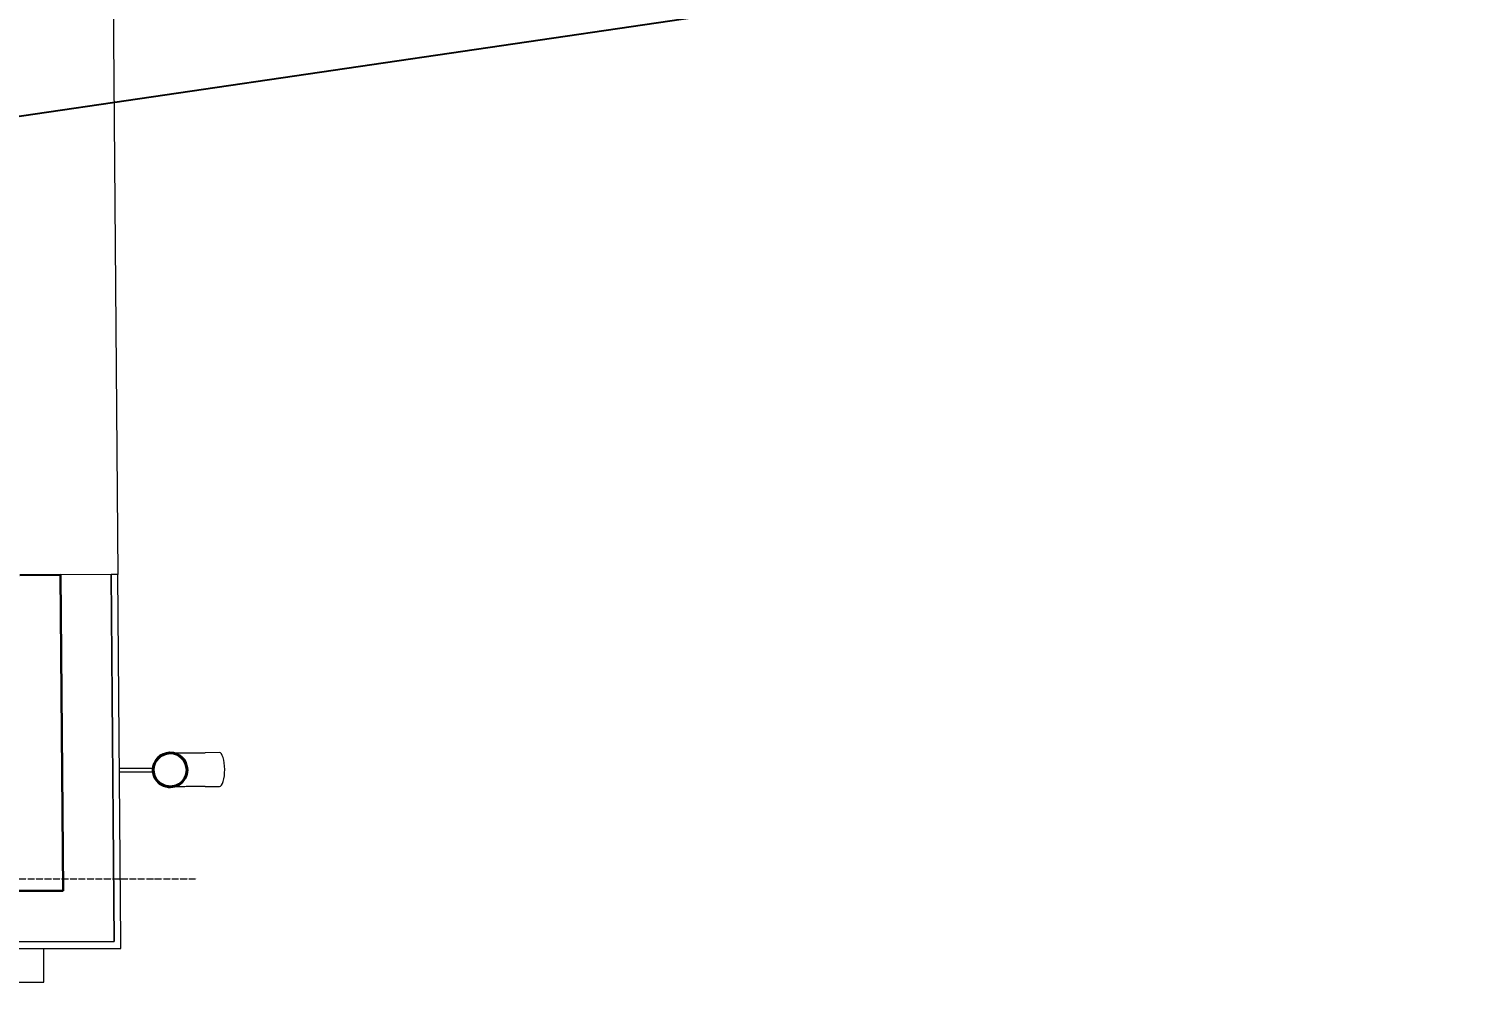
# Model space of a CAD drawing. Header units: millimetres. Extents: x -32 to 417638015, y -35 to 175284279.
# Drawn here: x 417187406 to 417191673, y 175239689 to 175242510 of the extents above; entities that cross this region are included whole.
import ezdxf
from ezdxf import colors
from ezdxf.entities.mleader import LeaderData, LeaderLine
from ezdxf.math import Vec2, Vec3

# ---------------------------------------------------------------- set-up
doc = ezdxf.new("R2010")
doc.units = ezdxf.units.MM
doc.linetypes.add('ADSK_Линия сетки', pattern=[25, 20, -2.5, 0, -2.5])
doc.layers.add('_ЭМ_Надписи', color=7, linetype='Continuous')
for name, color, linetype, lineweight in [('Обобщенные модели', 7, 'Continuous', 18), ('Оси', 253, 'Continuous', 9), ('Стены наружные', 7, 'Continuous', 18), ('Стены несущие', 7, 'Continuous', 30), ('Стены отделка', 7, 'Continuous', 30), ('Стены штриховка', 7, 'Continuous', 9), ('ШТРИХОВКА', 252, 'Continuous', 15)]:
    doc.layers.add(name, color=color, linetype=linetype, lineweight=lineweight)
doc.styles.add('ЭОМ', font='isocpeur.ttf', dxfattribs={"width": 0.85, "height": 250})

# ---------------------------------------------------------------- blocks, each defined once
blk = doc.blocks.new('План 3 этажа')
at = {"layer": 'Обобщенные модели', "lineweight": 9}
h = blk.add_hatch(dxfattribs=at)
h.set_pattern_fill('FP_9', color=8, angle=-89.536618, style=0, pattern_type=2)
h.set_pattern_definition([(45.00038, (507.34, 158.9), (-106.06672, 106.0653), [])])
h.paths.add_polyline_path([(56422.405, 8727.549), (56444.656, 8727.729), (56464.626, 8737.545), (56478.358, 8755.054), (56483.134, 8776.788), (56478.008, 8798.441), (56463.993, 8815.726), (56443.867, 8825.218), (56421.616, 8825.038), (56401.646, 8815.222), (56387.45, 8795.604), (56383.73, 8773.479), (56388.265, 8754.326), (56402.279, 8737.041), (56422.023, 8727.729)])
at = {"layer": 'Обобщенные модели', "color": 8}
for p, q in [((56578.878, 8827.564), (56536.376, 8827.22)), ((56382.238, 8780.972), (56283.1, 8780.17)), ((56283.181, 8770.171), (56382.319, 8770.972)), ((56537.184, 8727.224), (56579.687, 8727.567))]:
    blk.add_line(p, q, dxfattribs=at)
at = {"layer": 'Обобщенные модели', "color": 8, "flags": 128}
for points in [[(56445.748, 8826.487), (56447.018, 8826.498), (56449.682, 8826.519), (56452.558, 8826.542), (56455.643, 8826.567), (56458.93, 8826.594), (56462.416, 8826.622), (56466.095, 8826.652), (56469.96, 8826.683), (56474.005, 8826.716), (56478.224, 8826.75), (56482.611, 8826.785), (56487.157, 8826.822), (56491.857, 8826.86), (56496.702, 8826.899), (56501.684, 8826.94), (56506.796, 8826.981), (56512.03, 8827.023), (56517.377, 8827.067), (56522.828, 8827.111), (56528.375, 8827.156), (56534.009, 8827.201), (56536.376, 8827.22)], [(56537.184, 8727.224), (56531.517, 8727.178), (56525.933, 8727.133), (56520.44, 8727.088), (56515.049, 8727.044), (56509.767, 8727.002), (56504.604, 8726.96), (56499.566, 8726.919), (56494.663, 8726.88), (56489.902, 8726.841), (56485.291, 8726.804), (56480.837, 8726.768), (56476.548, 8726.733), (56472.429, 8726.7), (56468.489, 8726.668), (56464.732, 8726.638), (56461.165, 8726.609), (56457.794, 8726.581), (56454.625, 8726.556), (56451.661, 8726.532), (56448.909, 8726.51), (56446.557, 8726.491)]]:
    blk.add_lwpolyline(points, dxfattribs=at)
at = {"layer": 'Обобщенные модели', "color": 8}
for start, end in [(0.463382, 180.463382), (180.463382, 0.463382)]:
    blk.add_arc((56433.136, 8776.384), 52, start, end, dxfattribs=at)
at = {"layer": 'Обобщенные модели', "color": 8, "lineweight": 40}
for start, end in [(0.463382, 180.463382), (180.463382, 0.463382)]:
    blk.add_arc((56433.136, 8776.384), 50, start, end, dxfattribs=at)
at = {"layer": 'Обобщенные модели', "color": 8}
for start_param, end_param in [(4.71238898, 6.28318531), (3.14159265, 4.71238898)]:
    blk.add_ellipse((56579.283, 8777.566), major_axis=(-0.404, 49.998), ratio=0.30901699, start_param=start_param, end_param=end_param, dxfattribs=at)
at = {"layer": 'Оси', "color": 8, "linetype": 'ADSK_Линия сетки'}
blk.add_line((-10051.774, 8453.902), (56512.196, 8453.902), dxfattribs=at)
at = {"layer": 'Стены наружные', "color": 8}
blk.add_line((56263.976, 11144.814), (56278.452, 9354.873), dxfattribs=at)
at = {"layer": 'Стены несущие', "color": 8}
for p, q in [((56108.458, 9353.498), (55988.462, 9352.527)), ((56108.458, 9353.498), (56116.021, 8418.331)), ((49751.566, 8418.331), (56116.021, 8418.331))]:
    blk.add_line(p, q, dxfattribs=at)
at = {"layer": 'Стены отделка', "color": 8, "lineweight": 9}
for p, q in [((56258.453, 9354.711), (56108.458, 9353.498)), ((56278.452, 9354.873), (56258.453, 9354.711)), ((56258.453, 9354.711), (56258.461, 9353.711)), ((56287.24, 8268.331), (56278.452, 9354.873)), ((49902.709, 8268.331), (56267.239, 8268.331)), ((49922.861, 8248.331), (56287.24, 8248.331)), ((56059.565, 8148.331), (56059.565, 8248.331)), ((56267.239, 8268.331), (56267.239, 8268.331)), ((56287.24, 8248.331), (56287.24, 8268.331)), ((55559.565, 8148.331), (56059.565, 8148.331))]:
    blk.add_line(p, q, dxfattribs=at)
at = {"layer": 'Стены штриховка', "color": 8}
for p, q in [((56267.239, 8268.331), (56258.453, 9354.711)), ((56258.461, 9353.711), (56267.239, 8268.331))]:
    blk.add_line(p, q, dxfattribs=at)

msp = doc.modelspace()

# ---------------------------------------------------------------- block references
at = {"layer": 'ШТРИХОВКА'}
msp.add_blockref('План 3 этажа', (417131391.6, 175231540.7), dxfattribs=at)

# ---------------------------------------------------------------- leaders
at = {"layer": '_ЭМ_Надписи', "color": 7, "ltscale": 5}
ml = msp.add_multileader_mtext('Standard', dxfattribs=at)
ml.set_content('{\\fGOST Common|b0|i0|c0|p34;\\W0.9;\\C256;3\\fGOST Common|b0|i0|c204|p34;ЩРС\\fGOST Common|b0|i0|c0|p34;-2\\fISOCPEUR|b0|i0|c204|p34;\\W0.85; Гр.5\\P\\W1;\\C0;Раб.место учителя, ноутбук}', color=1, style='ЭОМ')
ml.set_leader_properties()
ml.build(insert=Vec2(0, 0))
ml.multileader.update_dxf_attribs({"text_left_attachment_type": 6, "text_right_attachment_type": 6, "dogleg_length": 0, "arrow_head_size": 200})
ctx = ml.context
ctx.base_point, ctx.char_height, ctx.arrow_head_size, ctx.landing_gap_size, ctx.plane_origin = Vec3(417191753.8, 175242893.1), 250, 200, 0, Vec3(417163744.2, 175250610.6)
ctx.left_attachment, ctx.right_attachment = 6, 6
notes = []
notes.append((ctx, [(0, (1, 1, 0), (417191753.8, 175242893.1), (1, 0), 0, [(0, [(417186355.3, 175242101.7)], 0, [])])]))
ctx.mtext.insert, ctx.mtext.width, ctx.mtext.defined_height, ctx.mtext.flow_direction = Vec3(417191753.8, 175243218.1), 2854.388, 1761.5, 5
for ctx, leaders in notes:
    for number, flags, end, landing, length, lines in leaders:
        leader = LeaderData()
        leader.index, (leader.has_last_leader_line, leader.has_dogleg_vector, leader.attachment_direction) = number, flags
        leader.last_leader_point, leader.dogleg_vector, leader.dogleg_length = Vec3(end), Vec3(landing), length
        for number, points, colour, breaks in lines:
            line = LeaderLine()
            line.index, line.vertices, line.color, line.breaks = number, Vec3.list(points), colors.encode_raw_color(colour), breaks
            leader.lines.append(line)
        ctx.leaders.append(leader)

doc.saveas('drawing.dxf')
